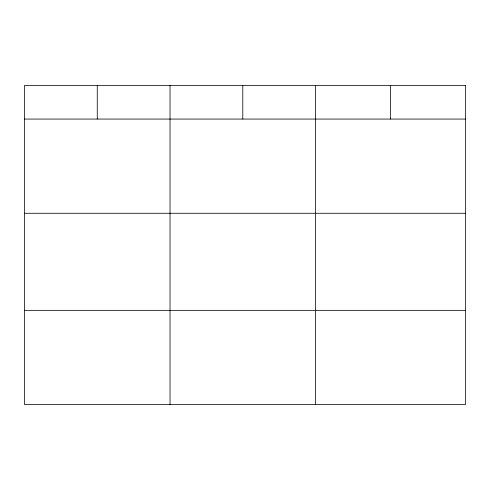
<?xml version="1.0" encoding="UTF-8"?>
<svg xmlns="http://www.w3.org/2000/svg" width="490" height="490" viewBox="0 0 490 490"><rect width="100%" height="100%" fill="white"/><g stroke="black" fill="none" stroke-linecap="round" stroke-linejoin="round"><path stroke-width="0.73" d="M24.5 119.064L465.5 119.064M24.5 213.273L465.5 213.273M24.5 310.342L465.5 310.342M390.53 85.444L390.53 119.064M315.56 85.444L315.56 404.556M242.795 85.444L242.795 119.064M170.03 85.444L170.03 404.556M97.265 85.444L97.265 119.064M465.5 85.444L24.5 85.444L24.5 404.556L465.5 404.556L465.5 85.444"/></g></svg>
